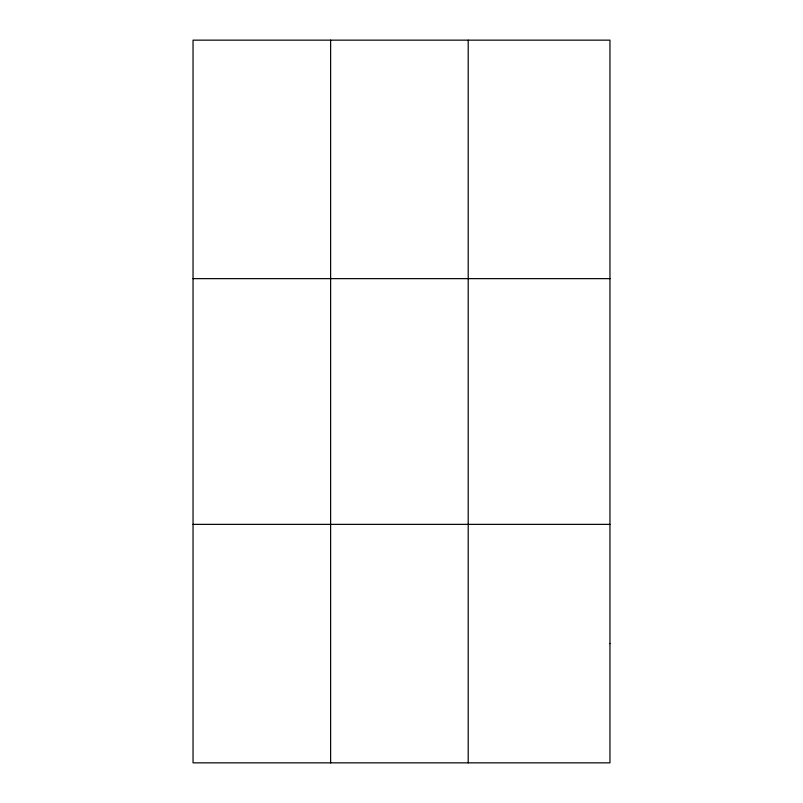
<?xml version="1.0" encoding="UTF-8"?>
<svg xmlns="http://www.w3.org/2000/svg" width="803" height="803" viewBox="0 0 803 803"><rect width="100%" height="100%" fill="white"/><g stroke="black" fill="none" stroke-linecap="round" stroke-linejoin="round"><path stroke-width="1.2" d="M330.625 40.15L330.625 762.85M468.209 40.15L468.209 762.85M193.041 278.641L609.959 278.641M193.041 524.359L609.959 524.359M609.959 643.605L609.959 762.85L193.041 762.85L193.041 40.15L609.959 40.15L609.959 643.605"/></g></svg>
